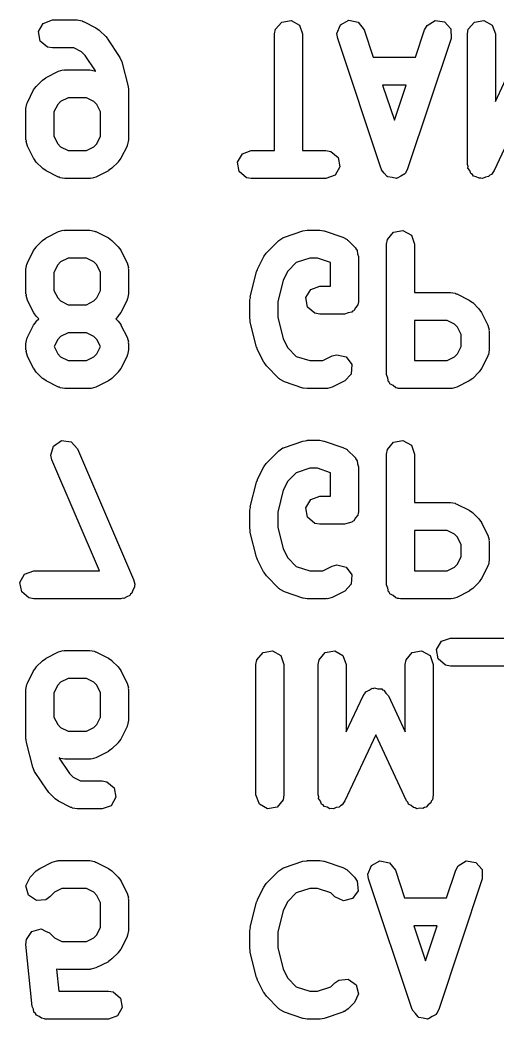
# Model space of a CAD drawing. Extents: x 101.2 to 197.2, y -144.3 to -85.8.
# Drawn here: x 121.72 to 124.28, y -114.32 to -108.96 of the extents above; entities that cross this region are included whole.
import ezdxf

# ---------------------------------------------------------------- set-up
doc = ezdxf.new("R2010")
doc.units = 0
doc.layers.add('BLACK', color=7, linetype='CONTINUOUS')

msp = doc.modelspace()

# ---------------------------------------------------------------- linework, layer by layer
at = {"layer": 'BLACK', "linetype": 'CONTINUOUS'}
for p, q in [((121.85, -108.982), (121.899, -108.964)), ((121.899, -108.964), (122.032, -108.964)), ((122.032, -108.964), (122.058, -108.969)), ((122.058, -108.969), (122.061, -108.972)), ((122.061, -108.972), (122.066, -108.972)), ((122.066, -108.972), (122.132, -109.006)), ((123.095, -109.014), (123.128, -108.975)), ((123.128, -108.975), (123.178, -108.966)), ((123.178, -108.966), (123.223, -108.991)), ((123.443, -108.99), (123.488, -108.965)), ((123.488, -108.965), (123.538, -108.976)), ((123.538, -108.976), (123.57, -109.016)), ((123.907, -108.993), (123.95, -108.966)), ((123.95, -108.966), (124.001, -108.974)), ((124.001, -108.974), (124.035, -109.012)), ((124.128, -109.014), (124.161, -108.975)), ((124.161, -108.975), (124.212, -108.966)), ((124.212, -108.966), (124.256, -108.991)), ((121.825, -109.026), (121.85, -108.982)), ((121.834, -109.077), (121.825, -109.026)), ((122.132, -109.006), (122.15, -109.019)), ((122.15, -109.019), (122.152, -109.02)), ((122.152, -109.02), (122.185, -109.053)), ((123.09, -109.039), (123.095, -109.014)), ((123.223, -108.991), (123.24, -109.039)), ((123.424, -109.037), (123.443, -108.99)), ((123.57, -109.016), (123.619, -109.164)), ((123.845, -109.164), (123.894, -109.016)), ((123.894, -109.016), (123.907, -108.993)), ((124.035, -109.012), (124.037, -109.063)), ((124.124, -109.039), (124.128, -109.014)), ((124.256, -108.991), (124.274, -109.039)), ((121.873, -109.11), (121.834, -109.077)), ((122.185, -109.053), (122.192, -109.062)), ((122.192, -109.062), (122.194, -109.065)), ((122.194, -109.065), (122.261, -109.165)), ((123.09, -109.664), (123.09, -109.039)), ((123.24, -109.039), (123.24, -109.664)), ((123.428, -109.063), (123.424, -109.037)), ((123.661, -109.763), (123.428, -109.063)), ((124.037, -109.063), (123.803, -109.763)), ((124.124, -109.739), (124.124, -109.039)), ((124.274, -109.039), (124.274, -109.401)), ((121.899, -109.114), (121.873, -109.11)), ((122.014, -109.114), (121.899, -109.114)), ((122.054, -109.134), (122.014, -109.114)), ((122.074, -109.154), (122.054, -109.134)), ((122.129, -109.237), (122.074, -109.154)), ((122.261, -109.165), (122.271, -109.188)), ((122.271, -109.188), (122.271, -109.188)), ((122.271, -109.188), (122.305, -109.321)), ((123.619, -109.164), (123.845, -109.164)), ((121.865, -109.272), (121.932, -109.239)), ((121.932, -109.239), (121.957, -109.232)), ((121.957, -109.232), (121.961, -109.233)), ((121.961, -109.233), (121.965, -109.231)), ((121.965, -109.231), (122.099, -109.231)), ((122.099, -109.231), (122.124, -109.236)), ((122.124, -109.236), (122.128, -109.239)), ((122.128, -109.239), (122.13, -109.239)), ((122.13, -109.239), (122.129, -109.237)), ((124.274, -109.401), (124.364, -109.208)), ((121.812, -109.32), (121.846, -109.286)), ((121.846, -109.286), (121.864, -109.274)), ((121.864, -109.274), (121.865, -109.272)), ((121.765, -109.406), (121.798, -109.339)), ((121.798, -109.339), (121.812, -109.321)), ((121.812, -109.321), (121.812, -109.32)), ((122.305, -109.321), (122.306, -109.336)), ((122.306, -109.336), (122.307, -109.339)), ((122.307, -109.339), (122.307, -109.606)), ((123.795, -109.314), (123.669, -109.314)), ((123.669, -109.314), (123.732, -109.502)), ((123.732, -109.502), (123.795, -109.314)), ((121.762, -109.414), (121.764, -109.41)), ((121.764, -109.41), (121.765, -109.406)), ((121.943, -109.401), (121.927, -109.417)), ((121.983, -109.381), (121.943, -109.401)), ((122.081, -109.381), (121.983, -109.381)), ((122.121, -109.401), (122.081, -109.381)), ((122.137, -109.417), (122.121, -109.401)), ((121.757, -109.439), (121.762, -109.414)), ((121.757, -109.606), (121.757, -109.439)), ((121.927, -109.417), (121.907, -109.457)), ((121.907, -109.457), (121.907, -109.588)), ((122.157, -109.457), (122.137, -109.417)), ((122.157, -109.588), (122.157, -109.457)), ((124.432, -109.417), (124.267, -109.771)), ((121.759, -109.61), (121.757, -109.606)), ((121.758, -109.615), (121.759, -109.61)), ((121.765, -109.64), (121.758, -109.615)), ((121.907, -109.588), (121.927, -109.628)), ((122.137, -109.628), (122.157, -109.588)), ((122.307, -109.606), (122.302, -109.632)), ((121.798, -109.706), (121.765, -109.64)), ((121.927, -109.628), (121.943, -109.644)), ((121.943, -109.644), (121.983, -109.664)), ((121.983, -109.664), (122.081, -109.664)), ((122.081, -109.664), (122.121, -109.644)), ((122.121, -109.644), (122.137, -109.628)), ((122.299, -109.64), (122.266, -109.706)), ((122.3, -109.635), (122.299, -109.64)), ((122.302, -109.632), (122.3, -109.635)), ((122.917, -109.682), (122.965, -109.664)), ((122.965, -109.664), (123.09, -109.664)), ((123.24, -109.664), (123.365, -109.664)), ((123.365, -109.664), (123.391, -109.669)), ((123.391, -109.669), (123.43, -109.702)), ((121.799, -109.707), (121.798, -109.706)), ((121.812, -109.726), (121.799, -109.707)), ((121.846, -109.759), (121.812, -109.726)), ((122.252, -109.726), (122.218, -109.759)), ((122.266, -109.706), (122.252, -109.724)), ((122.252, -109.724), (122.252, -109.726)), ((122.891, -109.726), (122.917, -109.682)), ((122.9, -109.777), (122.891, -109.726)), ((123.43, -109.702), (123.439, -109.752)), ((121.847, -109.76), (121.846, -109.759)), ((121.865, -109.773), (121.847, -109.76)), ((121.932, -109.807), (121.865, -109.773)), ((122.199, -109.773), (122.132, -109.807)), ((122.2, -109.772), (122.199, -109.773)), ((122.218, -109.759), (122.2, -109.772)), ((122.94, -109.81), (122.9, -109.777)), ((123.439, -109.752), (123.414, -109.797)), ((123.662, -109.765), (123.661, -109.763)), ((123.662, -109.767), (123.662, -109.765)), ((123.678, -109.785), (123.662, -109.767)), ((123.693, -109.803), (123.678, -109.785)), ((123.803, -109.763), (123.791, -109.786)), ((124.127, -109.749), (124.124, -109.739)), ((124.126, -109.759), (124.127, -109.749)), ((124.136, -109.772), (124.126, -109.759)), ((124.141, -109.788), (124.136, -109.772)), ((124.267, -109.771), (124.252, -109.793)), ((121.936, -109.807), (121.932, -109.807)), ((121.94, -109.81), (121.936, -109.807)), ((121.965, -109.814), (121.94, -109.81)), ((122.099, -109.814), (121.965, -109.814)), ((122.103, -109.813), (122.099, -109.814)), ((122.107, -109.814), (122.103, -109.813)), ((122.132, -109.807), (122.107, -109.814)), ((122.965, -109.814), (122.94, -109.81)), ((123.365, -109.814), (122.965, -109.814)), ((123.414, -109.797), (123.365, -109.814)), ((123.695, -109.804), (123.693, -109.803)), ((123.696, -109.805), (123.695, -109.804)), ((123.72, -109.809), (123.696, -109.805)), ((123.743, -109.814), (123.72, -109.809)), ((123.745, -109.813), (123.743, -109.814)), ((123.747, -109.813), (123.745, -109.813)), ((123.767, -109.801), (123.747, -109.813)), ((123.788, -109.789), (123.767, -109.801)), ((123.789, -109.787), (123.788, -109.789)), ((123.791, -109.786), (123.789, -109.787)), ((124.15, -109.793), (124.141, -109.788)), ((124.156, -109.801), (124.15, -109.793)), ((124.171, -109.805), (124.156, -109.801)), ((124.186, -109.813), (124.171, -109.805)), ((124.196, -109.812), (124.186, -109.813)), ((124.205, -109.814), (124.196, -109.812)), ((124.22, -109.807), (124.205, -109.814)), ((124.236, -109.804), (124.22, -109.807)), ((124.243, -109.797), (124.236, -109.804)), ((124.252, -109.793), (124.243, -109.797)), ((121.865, -110.133), (121.932, -110.099)), ((121.932, -110.099), (121.957, -110.092)), ((121.957, -110.092), (121.961, -110.093)), ((121.961, -110.093), (121.965, -110.091)), ((121.965, -110.091), (122.099, -110.091)), ((122.099, -110.091), (122.124, -110.096)), ((122.124, -110.096), (122.128, -110.099)), ((122.128, -110.099), (122.132, -110.099)), ((122.132, -110.099), (122.199, -110.133)), ((123.142, -110.129), (123.242, -110.095)), ((123.242, -110.095), (123.264, -110.092)), ((123.264, -110.092), (123.265, -110.091)), ((123.265, -110.091), (123.332, -110.091)), ((123.332, -110.091), (123.354, -110.095)), ((123.354, -110.095), (123.356, -110.095)), ((123.356, -110.095), (123.456, -110.129)), ((123.695, -110.141), (123.728, -110.102)), ((123.728, -110.102), (123.778, -110.093)), ((123.778, -110.093), (123.823, -110.118)), ((121.812, -110.18), (121.846, -110.147)), ((121.846, -110.147), (121.864, -110.134)), ((121.864, -110.134), (121.865, -110.133)), ((122.199, -110.133), (122.217, -110.146)), ((122.217, -110.146), (122.218, -110.147)), ((122.218, -110.147), (122.252, -110.18)), ((123.046, -110.213), (123.112, -110.147)), ((123.112, -110.147), (123.134, -110.132)), ((123.134, -110.132), (123.138, -110.131)), ((123.138, -110.131), (123.142, -110.129)), ((123.456, -110.129), (123.479, -110.141)), ((123.479, -110.141), (123.481, -110.145)), ((123.481, -110.145), (123.485, -110.147)), ((123.485, -110.147), (123.518, -110.18)), ((123.69, -110.166), (123.695, -110.141)), ((123.823, -110.118), (123.84, -110.166)), ((121.765, -110.266), (121.798, -110.2)), ((121.798, -110.2), (121.812, -110.182)), ((121.812, -110.182), (121.812, -110.18)), ((122.252, -110.18), (122.265, -110.198)), ((122.265, -110.198), (122.266, -110.2)), ((122.266, -110.2), (122.299, -110.266)), ((123.045, -110.215), (123.046, -110.213)), ((123.518, -110.18), (123.521, -110.184)), ((123.521, -110.184), (123.523, -110.185)), ((123.523, -110.185), (123.524, -110.188)), ((123.524, -110.188), (123.533, -110.201)), ((123.533, -110.201), (123.535, -110.218)), ((123.69, -110.866), (123.69, -110.166)), ((123.84, -110.166), (123.84, -110.425)), ((121.764, -110.271), (121.765, -110.266)), ((121.943, -110.261), (121.927, -110.278)), ((121.983, -110.241), (121.943, -110.261)), ((122.081, -110.241), (121.983, -110.241)), ((122.121, -110.261), (122.081, -110.241)), ((122.137, -110.278), (122.121, -110.261)), ((122.299, -110.266), (122.307, -110.291)), ((122.998, -110.3), (123.032, -110.233)), ((123.032, -110.233), (123.045, -110.215)), ((123.206, -110.265), (123.16, -110.311)), ((123.278, -110.241), (123.206, -110.265)), ((123.32, -110.241), (123.278, -110.241)), ((123.39, -110.265), (123.32, -110.241)), ((123.39, -110.391), (123.39, -110.265)), ((123.535, -110.218), (123.54, -110.233)), ((123.54, -110.233), (123.54, -110.466)), ((121.757, -110.3), (121.762, -110.274)), ((121.757, -110.433), (121.757, -110.3)), ((121.762, -110.274), (121.764, -110.271)), ((121.927, -110.278), (121.907, -110.318)), ((121.907, -110.318), (121.907, -110.415)), ((122.157, -110.318), (122.137, -110.278)), ((122.157, -110.415), (122.157, -110.318)), ((122.307, -110.291), (122.305, -110.296)), ((122.305, -110.296), (122.307, -110.3)), ((122.307, -110.3), (122.307, -110.433)), ((122.959, -110.448), (122.993, -110.315)), ((122.993, -110.315), (122.998, -110.303)), ((122.998, -110.303), (122.998, -110.3)), ((123.16, -110.311), (123.136, -110.359)), ((123.136, -110.359), (123.107, -110.476)), ((121.907, -110.415), (121.927, -110.455)), ((122.137, -110.455), (122.157, -110.415)), ((123.258, -110.453), (123.284, -110.409)), ((123.284, -110.409), (123.332, -110.391)), ((123.332, -110.391), (123.39, -110.391)), ((123.84, -110.425), (124.032, -110.425)), ((124.032, -110.425), (124.058, -110.429)), ((121.759, -110.437), (121.757, -110.433)), ((121.758, -110.442), (121.759, -110.437)), ((121.765, -110.467), (121.758, -110.442)), ((121.798, -110.533), (121.765, -110.467)), ((121.927, -110.455), (121.943, -110.471)), ((121.943, -110.471), (121.983, -110.491)), ((122.081, -110.491), (122.121, -110.471)), ((122.121, -110.471), (122.137, -110.455)), ((122.299, -110.467), (122.266, -110.533)), ((122.3, -110.462), (122.299, -110.467)), ((122.302, -110.459), (122.3, -110.462)), ((122.307, -110.433), (122.302, -110.459)), ((122.957, -110.466), (122.96, -110.452)), ((122.957, -110.566), (122.957, -110.466)), ((122.96, -110.452), (122.959, -110.448)), ((123.107, -110.476), (123.107, -110.557)), ((123.267, -110.504), (123.258, -110.453)), ((123.539, -110.479), (123.538, -110.482)), ((123.54, -110.466), (123.539, -110.476)), ((123.539, -110.476), (123.539, -110.479)), ((124.058, -110.429), (124.061, -110.432)), ((124.061, -110.432), (124.066, -110.433)), ((124.066, -110.433), (124.132, -110.466)), ((124.132, -110.466), (124.15, -110.479)), ((124.15, -110.479), (124.152, -110.48)), ((124.152, -110.48), (124.185, -110.513)), ((121.799, -110.534), (121.798, -110.533)), ((121.812, -110.553), (121.799, -110.534)), ((121.983, -110.491), (122.081, -110.491)), ((122.266, -110.533), (122.252, -110.551)), ((123.306, -110.537), (123.267, -110.504)), ((123.484, -110.535), (123.465, -110.541)), ((123.503, -110.531), (123.484, -110.535)), ((123.507, -110.526), (123.503, -110.531)), ((123.514, -110.524), (123.507, -110.526)), ((123.523, -110.507), (123.514, -110.524)), ((123.536, -110.492), (123.523, -110.507)), ((123.538, -110.482), (123.536, -110.492)), ((124.185, -110.513), (124.198, -110.532)), ((124.198, -110.532), (124.199, -110.533)), ((124.199, -110.533), (124.232, -110.6)), ((121.798, -110.6), (121.812, -110.582)), ((121.826, -110.566), (121.812, -110.553)), ((121.812, -110.58), (121.826, -110.566)), ((121.812, -110.582), (121.812, -110.58)), ((122.252, -110.553), (122.238, -110.566)), ((122.238, -110.566), (122.252, -110.58)), ((122.252, -110.551), (122.252, -110.553)), ((122.252, -110.58), (122.265, -110.598)), ((122.958, -110.57), (122.957, -110.566)), ((122.959, -110.585), (122.958, -110.57)), ((122.993, -110.718), (122.959, -110.585)), ((123.107, -110.557), (123.136, -110.674)), ((123.332, -110.541), (123.306, -110.537)), ((123.465, -110.541), (123.332, -110.541)), ((124.014, -110.575), (123.84, -110.575)), ((123.84, -110.575), (123.84, -110.791)), ((124.054, -110.595), (124.014, -110.575)), ((121.765, -110.666), (121.798, -110.6)), ((121.983, -110.641), (121.943, -110.661)), ((122.081, -110.641), (121.983, -110.641)), ((122.121, -110.661), (122.081, -110.641)), ((122.265, -110.598), (122.266, -110.6)), ((122.266, -110.6), (122.299, -110.666)), ((124.07, -110.611), (124.054, -110.595)), ((124.09, -110.651), (124.07, -110.611)), ((124.232, -110.6), (124.24, -110.625)), ((124.24, -110.625), (124.239, -110.629)), ((124.239, -110.629), (124.24, -110.633)), ((124.24, -110.633), (124.24, -110.733)), ((121.757, -110.7), (121.762, -110.674)), ((121.762, -110.674), (121.764, -110.671)), ((121.764, -110.671), (121.765, -110.666)), ((121.927, -110.678), (121.908, -110.716)), ((121.943, -110.661), (121.927, -110.678)), ((122.137, -110.678), (122.121, -110.661)), ((122.156, -110.716), (122.137, -110.678)), ((122.299, -110.666), (122.307, -110.691)), ((122.307, -110.691), (122.305, -110.696)), ((122.305, -110.696), (122.307, -110.7)), ((123.136, -110.674), (123.16, -110.722)), ((124.09, -110.715), (124.09, -110.651)), ((121.757, -110.733), (121.757, -110.7)), ((121.759, -110.737), (121.757, -110.733)), ((121.758, -110.742), (121.759, -110.737)), ((121.765, -110.767), (121.758, -110.742)), ((121.908, -110.716), (121.927, -110.755)), ((122.137, -110.755), (122.156, -110.716)), ((122.307, -110.733), (122.302, -110.759)), ((122.307, -110.7), (122.307, -110.733)), ((122.995, -110.721), (122.993, -110.718)), ((122.998, -110.733), (122.995, -110.721)), ((123.032, -110.8), (122.998, -110.733)), ((123.16, -110.722), (123.206, -110.768)), ((124.07, -110.755), (124.09, -110.715)), ((124.24, -110.733), (124.236, -110.759)), ((121.798, -110.833), (121.765, -110.767)), ((121.927, -110.755), (121.943, -110.771)), ((121.943, -110.771), (121.983, -110.791)), ((121.983, -110.791), (122.081, -110.791)), ((122.081, -110.791), (122.121, -110.771)), ((122.121, -110.771), (122.137, -110.755)), ((122.299, -110.767), (122.266, -110.833)), ((122.3, -110.762), (122.299, -110.767)), ((122.302, -110.759), (122.3, -110.762)), ((123.033, -110.801), (123.032, -110.8)), ((123.046, -110.819), (123.033, -110.801)), ((123.206, -110.768), (123.278, -110.791)), ((123.278, -110.791), (123.348, -110.791)), ((123.348, -110.791), (123.398, -110.766)), ((123.398, -110.766), (123.423, -110.759)), ((123.423, -110.759), (123.473, -110.771)), ((123.473, -110.771), (123.504, -110.812)), ((123.84, -110.791), (124.014, -110.791)), ((124.014, -110.791), (124.054, -110.771)), ((124.054, -110.771), (124.07, -110.755)), ((124.232, -110.767), (124.199, -110.833)), ((124.233, -110.762), (124.232, -110.767)), ((124.236, -110.759), (124.233, -110.762)), ((121.799, -110.834), (121.798, -110.833)), ((121.812, -110.853), (121.799, -110.834)), ((121.846, -110.886), (121.812, -110.853)), ((122.252, -110.853), (122.218, -110.886)), ((122.266, -110.833), (122.252, -110.851)), ((122.252, -110.851), (122.252, -110.853)), ((123.112, -110.886), (123.046, -110.819)), ((123.504, -110.812), (123.501, -110.863)), ((124.185, -110.853), (124.152, -110.886)), ((124.186, -110.851), (124.185, -110.853)), ((124.199, -110.833), (124.186, -110.851)), ((121.847, -110.887), (121.846, -110.886)), ((121.865, -110.9), (121.847, -110.887)), ((121.932, -110.934), (121.865, -110.9)), ((122.199, -110.9), (122.132, -110.934)), ((122.2, -110.899), (122.199, -110.9)), ((122.218, -110.886), (122.2, -110.899)), ((123.116, -110.888), (123.112, -110.886)), ((123.119, -110.892), (123.116, -110.888)), ((123.142, -110.904), (123.119, -110.892)), ((123.242, -110.938), (123.142, -110.904)), ((123.466, -110.9), (123.399, -110.934)), ((123.501, -110.863), (123.466, -110.9)), ((123.697, -110.885), (123.69, -110.866)), ((123.7, -110.904), (123.697, -110.885)), ((123.706, -110.908), (123.7, -110.904)), ((123.708, -110.915), (123.706, -110.908)), ((124.132, -110.9), (124.066, -110.934)), ((124.133, -110.899), (124.132, -110.9)), ((124.152, -110.886), (124.133, -110.899)), ((121.936, -110.934), (121.932, -110.934)), ((121.94, -110.937), (121.936, -110.934)), ((121.965, -110.941), (121.94, -110.937)), ((122.099, -110.941), (121.965, -110.941)), ((122.103, -110.94), (122.099, -110.941)), ((122.107, -110.941), (122.103, -110.94)), ((122.132, -110.934), (122.107, -110.941)), ((123.243, -110.938), (123.242, -110.938)), ((123.265, -110.941), (123.243, -110.938)), ((123.365, -110.941), (123.265, -110.941)), ((123.37, -110.94), (123.365, -110.941)), ((123.374, -110.941), (123.37, -110.94)), ((123.399, -110.934), (123.374, -110.941)), ((123.725, -110.924), (123.708, -110.915)), ((123.74, -110.937), (123.725, -110.924)), ((123.749, -110.939), (123.74, -110.937)), ((123.752, -110.94), (123.749, -110.939)), ((123.756, -110.94), (123.752, -110.94)), ((123.765, -110.941), (123.756, -110.94)), ((124.032, -110.941), (123.765, -110.941)), ((124.036, -110.94), (124.032, -110.941)), ((124.041, -110.941), (124.036, -110.94)), ((124.066, -110.934), (124.041, -110.941)), ((121.905, -111.249), (121.948, -111.22)), ((121.948, -111.22), (121.999, -111.227)), ((121.999, -111.227), (122.034, -111.264)), ((123.142, -111.256), (123.242, -111.222)), ((123.242, -111.222), (123.264, -111.219)), ((123.264, -111.219), (123.265, -111.218)), ((123.265, -111.218), (123.332, -111.218)), ((123.332, -111.218), (123.354, -111.222)), ((123.354, -111.222), (123.356, -111.222)), ((123.356, -111.222), (123.456, -111.256)), ((123.695, -111.268), (123.728, -111.229)), ((123.728, -111.229), (123.778, -111.22)), ((123.778, -111.22), (123.823, -111.245)), ((121.89, -111.298), (121.905, -111.249)), ((122.034, -111.264), (122.334, -111.964)), ((123.046, -111.34), (123.112, -111.274)), ((123.112, -111.274), (123.134, -111.259)), ((123.134, -111.259), (123.138, -111.258)), ((123.138, -111.258), (123.142, -111.256)), ((123.456, -111.256), (123.479, -111.268)), ((123.479, -111.268), (123.481, -111.272)), ((123.481, -111.272), (123.485, -111.274)), ((123.485, -111.274), (123.518, -111.307)), ((123.69, -111.293), (123.695, -111.268)), ((123.823, -111.245), (123.84, -111.293)), ((121.896, -111.323), (121.89, -111.298)), ((122.152, -111.918), (121.896, -111.323)), ((123.518, -111.307), (123.521, -111.311)), ((123.521, -111.311), (123.523, -111.312)), ((123.523, -111.312), (123.524, -111.315)), ((123.524, -111.315), (123.533, -111.328)), ((123.533, -111.328), (123.535, -111.345)), ((123.69, -111.993), (123.69, -111.293)), ((123.84, -111.293), (123.84, -111.552)), ((122.998, -111.427), (123.032, -111.36)), ((123.032, -111.36), (123.045, -111.342)), ((123.045, -111.342), (123.046, -111.34)), ((123.206, -111.392), (123.16, -111.438)), ((123.278, -111.368), (123.206, -111.392)), ((123.32, -111.368), (123.278, -111.368)), ((123.39, -111.392), (123.32, -111.368)), ((123.39, -111.518), (123.39, -111.392)), ((123.535, -111.345), (123.54, -111.36)), ((123.54, -111.36), (123.54, -111.593)), ((122.959, -111.575), (122.993, -111.442)), ((122.993, -111.442), (122.998, -111.43)), ((122.998, -111.43), (122.998, -111.427)), ((123.16, -111.438), (123.136, -111.486)), ((123.136, -111.486), (123.107, -111.603)), ((123.258, -111.58), (123.284, -111.536)), ((123.284, -111.536), (123.332, -111.518)), ((123.332, -111.518), (123.39, -111.518)), ((123.84, -111.552), (124.032, -111.552)), ((124.032, -111.552), (124.058, -111.556)), ((122.957, -111.593), (122.96, -111.579)), ((122.957, -111.693), (122.957, -111.593)), ((122.96, -111.579), (122.959, -111.575)), ((123.107, -111.603), (123.107, -111.684)), ((123.267, -111.631), (123.258, -111.58)), ((123.539, -111.606), (123.538, -111.609)), ((123.54, -111.593), (123.539, -111.603)), ((123.539, -111.603), (123.539, -111.606)), ((124.058, -111.556), (124.061, -111.559)), ((124.061, -111.559), (124.066, -111.56)), ((124.066, -111.56), (124.132, -111.593)), ((124.132, -111.593), (124.15, -111.606)), ((124.15, -111.606), (124.152, -111.607)), ((124.152, -111.607), (124.185, -111.64)), ((123.306, -111.664), (123.267, -111.631)), ((123.503, -111.658), (123.484, -111.662)), ((123.507, -111.653), (123.503, -111.658)), ((123.514, -111.651), (123.507, -111.653)), ((123.523, -111.634), (123.514, -111.651)), ((123.536, -111.619), (123.523, -111.634)), ((123.538, -111.609), (123.536, -111.619)), ((124.185, -111.64), (124.198, -111.659)), ((124.198, -111.659), (124.199, -111.66)), ((124.199, -111.66), (124.232, -111.727)), ((122.958, -111.697), (122.957, -111.693)), ((122.959, -111.712), (122.958, -111.697)), ((122.993, -111.845), (122.959, -111.712)), ((123.107, -111.684), (123.136, -111.801)), ((123.332, -111.668), (123.306, -111.664)), ((123.465, -111.668), (123.332, -111.668)), ((123.484, -111.662), (123.465, -111.668)), ((124.014, -111.702), (123.84, -111.702)), ((123.84, -111.702), (123.84, -111.918)), ((124.054, -111.722), (124.014, -111.702)), ((124.07, -111.738), (124.054, -111.722)), ((124.09, -111.778), (124.07, -111.738)), ((124.232, -111.727), (124.24, -111.752)), ((124.24, -111.752), (124.239, -111.756)), ((124.239, -111.756), (124.24, -111.76)), ((124.24, -111.76), (124.24, -111.86)), ((123.136, -111.801), (123.16, -111.849)), ((124.09, -111.842), (124.09, -111.778)), ((122.995, -111.848), (122.993, -111.845)), ((122.998, -111.86), (122.995, -111.848)), ((123.032, -111.927), (122.998, -111.86)), ((123.16, -111.849), (123.206, -111.895)), ((124.07, -111.882), (124.09, -111.842)), ((124.24, -111.86), (124.236, -111.886)), ((121.75, -111.936), (121.799, -111.918)), ((121.799, -111.918), (122.152, -111.918)), ((123.033, -111.928), (123.032, -111.927)), ((123.046, -111.946), (123.033, -111.928)), ((123.206, -111.895), (123.278, -111.918)), ((123.278, -111.918), (123.348, -111.918)), ((123.348, -111.918), (123.398, -111.893)), ((123.398, -111.893), (123.423, -111.886)), ((123.423, -111.886), (123.473, -111.898)), ((123.473, -111.898), (123.504, -111.939)), ((123.84, -111.918), (124.014, -111.918)), ((124.014, -111.918), (124.054, -111.898)), ((124.054, -111.898), (124.07, -111.882)), ((124.232, -111.894), (124.199, -111.96)), ((124.233, -111.889), (124.232, -111.894)), ((124.236, -111.886), (124.233, -111.889)), ((121.725, -111.98), (121.75, -111.936)), ((121.734, -112.031), (121.725, -111.98)), ((122.334, -111.964), (122.34, -111.989)), ((123.112, -112.013), (123.046, -111.946)), ((123.504, -111.939), (123.501, -111.99)), ((124.185, -111.98), (124.152, -112.013)), ((124.186, -111.978), (124.185, -111.98)), ((124.199, -111.96), (124.186, -111.978)), ((121.773, -112.064), (121.734, -112.031)), ((122.33, -112.022), (122.325, -112.038)), ((122.339, -112.006), (122.33, -112.022)), ((122.34, -111.989), (122.338, -111.998)), ((122.338, -111.998), (122.339, -112.006)), ((123.116, -112.015), (123.112, -112.013)), ((123.119, -112.019), (123.116, -112.015)), ((123.142, -112.031), (123.119, -112.019)), ((123.242, -112.065), (123.142, -112.031)), ((123.466, -112.027), (123.399, -112.061)), ((123.501, -111.99), (123.466, -112.027)), ((123.697, -112.012), (123.69, -111.993)), ((123.7, -112.031), (123.697, -112.012)), ((123.706, -112.035), (123.7, -112.031)), ((123.708, -112.042), (123.706, -112.035)), ((124.132, -112.027), (124.066, -112.061)), ((124.133, -112.026), (124.132, -112.027)), ((124.152, -112.013), (124.133, -112.026)), ((121.799, -112.068), (121.773, -112.064)), ((122.265, -112.068), (121.799, -112.068)), ((122.274, -112.065), (122.265, -112.068)), ((122.282, -112.066), (122.274, -112.065)), ((122.297, -112.057), (122.282, -112.066)), ((122.314, -112.051), (122.297, -112.057)), ((122.318, -112.043), (122.314, -112.051)), ((122.325, -112.038), (122.318, -112.043)), ((123.243, -112.065), (123.242, -112.065)), ((123.265, -112.068), (123.243, -112.065)), ((123.365, -112.068), (123.265, -112.068)), ((123.37, -112.067), (123.365, -112.068)), ((123.374, -112.068), (123.37, -112.067)), ((123.399, -112.061), (123.374, -112.068)), ((123.725, -112.051), (123.708, -112.042)), ((123.74, -112.064), (123.725, -112.051)), ((123.749, -112.066), (123.74, -112.064)), ((123.752, -112.067), (123.749, -112.066)), ((123.756, -112.067), (123.752, -112.067)), ((123.765, -112.068), (123.756, -112.067)), ((124.032, -112.068), (123.765, -112.068)), ((124.036, -112.067), (124.032, -112.068)), ((124.041, -112.068), (124.036, -112.067)), ((124.066, -112.061), (124.041, -112.068)), ((123.958, -112.341), (123.984, -112.296)), ((123.984, -112.296), (124.032, -112.279)), ((124.032, -112.279), (124.565, -112.279)), ((121.865, -112.387), (121.932, -112.353)), ((121.932, -112.353), (121.957, -112.346)), ((121.957, -112.346), (121.961, -112.347)), ((121.961, -112.347), (121.965, -112.345)), ((121.965, -112.345), (122.099, -112.345)), ((122.099, -112.345), (122.124, -112.35)), ((122.124, -112.35), (122.128, -112.353)), ((122.128, -112.353), (122.132, -112.353)), ((122.132, -112.353), (122.199, -112.387)), ((122.995, -112.395), (123.028, -112.356)), ((123.028, -112.356), (123.078, -112.347)), ((123.078, -112.347), (123.123, -112.372)), ((123.328, -112.395), (123.361, -112.356)), ((123.361, -112.356), (123.412, -112.347)), ((123.412, -112.347), (123.456, -112.372)), ((123.795, -112.395), (123.828, -112.356)), ((123.828, -112.356), (123.878, -112.347)), ((123.878, -112.347), (123.923, -112.372)), ((123.967, -112.391), (123.958, -112.341)), ((121.812, -112.434), (121.846, -112.401)), ((121.846, -112.401), (121.864, -112.388)), ((121.864, -112.388), (121.865, -112.387)), ((122.199, -112.387), (122.217, -112.4)), ((122.217, -112.4), (122.218, -112.401)), ((122.218, -112.401), (122.252, -112.434)), ((122.99, -112.42), (122.995, -112.395)), ((123.123, -112.372), (123.14, -112.42)), ((123.324, -112.42), (123.328, -112.395)), ((123.456, -112.372), (123.474, -112.42)), ((123.79, -112.42), (123.795, -112.395)), ((123.923, -112.372), (123.94, -112.42)), ((124.006, -112.424), (123.967, -112.391)), ((121.765, -112.52), (121.798, -112.454)), ((121.798, -112.454), (121.812, -112.436)), ((121.812, -112.436), (121.812, -112.434)), ((122.252, -112.434), (122.265, -112.452)), ((122.265, -112.452), (122.266, -112.454)), ((122.266, -112.454), (122.299, -112.52)), ((122.99, -113.12), (122.99, -112.42)), ((123.14, -112.42), (123.14, -113.12)), ((123.324, -113.12), (123.324, -112.42)), ((123.474, -112.42), (123.474, -112.782)), ((123.79, -112.782), (123.79, -112.42)), ((123.94, -112.42), (123.94, -113.12)), ((124.032, -112.429), (124.006, -112.424)), ((124.565, -112.429), (124.032, -112.429)), ((121.943, -112.515), (121.927, -112.532)), ((121.983, -112.495), (121.943, -112.515)), ((122.081, -112.495), (121.983, -112.495)), ((122.121, -112.515), (122.081, -112.495)), ((122.137, -112.532), (122.121, -112.515)), ((121.757, -112.554), (121.762, -112.528)), ((121.757, -112.82), (121.757, -112.554)), ((121.762, -112.528), (121.764, -112.525)), ((121.764, -112.525), (121.765, -112.52)), ((121.927, -112.532), (121.907, -112.572)), ((122.157, -112.572), (122.137, -112.532)), ((122.299, -112.52), (122.307, -112.545)), ((122.307, -112.545), (122.305, -112.55)), ((122.305, -112.55), (122.307, -112.554)), ((122.307, -112.554), (122.307, -112.72)), ((123.573, -112.576), (123.579, -112.567)), ((123.579, -112.567), (123.597, -112.559)), ((123.597, -112.559), (123.613, -112.548)), ((123.613, -112.548), (123.619, -112.549)), ((123.619, -112.549), (123.626, -112.546)), ((123.626, -112.546), (123.644, -112.551)), ((123.644, -112.551), (123.664, -112.552)), ((123.664, -112.552), (123.668, -112.557)), ((123.668, -112.557), (123.675, -112.559)), ((123.675, -112.559), (123.686, -112.575)), ((121.907, -112.572), (121.907, -112.703)), ((122.157, -112.703), (122.157, -112.572)), ((123.474, -112.782), (123.564, -112.589)), ((123.564, -112.589), (123.57, -112.581)), ((123.57, -112.581), (123.571, -112.577)), ((123.571, -112.577), (123.573, -112.576)), ((123.686, -112.575), (123.7, -112.589)), ((123.7, -112.589), (123.79, -112.782)), ((121.907, -112.703), (121.927, -112.743)), ((122.137, -112.743), (122.157, -112.703)), ((122.307, -112.72), (122.302, -112.746)), ((121.927, -112.743), (121.943, -112.759)), ((121.943, -112.759), (121.983, -112.779)), ((121.983, -112.779), (122.081, -112.779)), ((122.081, -112.779), (122.121, -112.759)), ((122.121, -112.759), (122.137, -112.743)), ((122.299, -112.754), (122.266, -112.821)), ((122.3, -112.75), (122.299, -112.754)), ((122.302, -112.746), (122.3, -112.75)), ((121.758, -112.824), (121.757, -112.82)), ((121.759, -112.839), (121.758, -112.824)), ((121.793, -112.972), (121.759, -112.839)), ((122.266, -112.821), (122.252, -112.839)), ((122.252, -112.839), (122.252, -112.84)), ((123.632, -112.798), (123.467, -113.152)), ((123.797, -113.152), (123.632, -112.798)), ((122.199, -112.888), (122.132, -112.921)), ((122.2, -112.886), (122.199, -112.888)), ((122.218, -112.873), (122.2, -112.886)), ((122.252, -112.84), (122.218, -112.873)), ((121.936, -112.921), (121.935, -112.921)), ((121.935, -112.921), (121.935, -112.923)), ((121.935, -112.923), (121.99, -113.006)), ((121.94, -112.924), (121.936, -112.921)), ((121.965, -112.929), (121.94, -112.924)), ((122.099, -112.929), (121.965, -112.929)), ((122.103, -112.927), (122.099, -112.929)), ((122.107, -112.928), (122.103, -112.927)), ((122.132, -112.921), (122.107, -112.928)), ((121.803, -112.995), (121.793, -112.972)), ((121.793, -112.972), (121.793, -112.972)), ((121.87, -113.095), (121.803, -112.995)), ((121.99, -113.006), (122.01, -113.025)), ((122.01, -113.025), (122.05, -113.045)), ((122.05, -113.045), (122.165, -113.045)), ((122.165, -113.045), (122.191, -113.05)), ((122.191, -113.05), (122.23, -113.083)), ((121.872, -113.097), (121.87, -113.095)), ((121.879, -113.107), (121.872, -113.097)), ((121.912, -113.14), (121.879, -113.107)), ((122.23, -113.083), (122.239, -113.133)), ((121.914, -113.141), (121.912, -113.14)), ((121.932, -113.154), (121.914, -113.141)), ((121.998, -113.188), (121.932, -113.154)), ((122.239, -113.133), (122.214, -113.178)), ((123.008, -113.169), (122.99, -113.12)), ((123.136, -113.146), (123.103, -113.185)), ((123.14, -113.12), (123.136, -113.146)), ((123.327, -113.13), (123.324, -113.12)), ((123.326, -113.14), (123.327, -113.13)), ((123.336, -113.153), (123.326, -113.14)), ((123.341, -113.169), (123.336, -113.153)), ((123.467, -113.152), (123.452, -113.174)), ((123.804, -113.159), (123.797, -113.152)), ((123.808, -113.169), (123.804, -113.159)), ((123.929, -113.154), (123.927, -113.163)), ((123.936, -113.146), (123.929, -113.154)), ((123.94, -113.12), (123.936, -113.146)), ((122.003, -113.188), (121.998, -113.188)), ((122.006, -113.191), (122.003, -113.188)), ((122.032, -113.195), (122.006, -113.191)), ((122.165, -113.195), (122.032, -113.195)), ((122.214, -113.178), (122.165, -113.195)), ((123.052, -113.194), (123.008, -113.169)), ((123.103, -113.185), (123.052, -113.194)), ((123.35, -113.174), (123.341, -113.169)), ((123.356, -113.182), (123.35, -113.174)), ((123.371, -113.186), (123.356, -113.182)), ((123.386, -113.194), (123.371, -113.186)), ((123.396, -113.193), (123.386, -113.194)), ((123.405, -113.195), (123.396, -113.193)), ((123.42, -113.188), (123.405, -113.195)), ((123.436, -113.185), (123.42, -113.188)), ((123.443, -113.178), (123.436, -113.185)), ((123.452, -113.174), (123.443, -113.178)), ((123.822, -113.177), (123.808, -113.169)), ((123.834, -113.188), (123.822, -113.177)), ((123.844, -113.189), (123.834, -113.188)), ((123.852, -113.194), (123.844, -113.189)), ((123.868, -113.191), (123.852, -113.194)), ((123.885, -113.193), (123.868, -113.191)), ((123.893, -113.187), (123.885, -113.193)), ((123.903, -113.185), (123.893, -113.187)), ((123.913, -113.173), (123.903, -113.185)), ((123.927, -113.163), (123.913, -113.173)), ((121.832, -113.514), (121.898, -113.48)), ((121.898, -113.48), (121.923, -113.473)), ((121.923, -113.473), (121.928, -113.474)), ((121.928, -113.474), (121.932, -113.472)), ((121.932, -113.472), (122.099, -113.472)), ((122.099, -113.472), (122.124, -113.477)), ((122.124, -113.477), (122.128, -113.48)), ((122.128, -113.48), (122.132, -113.48)), ((122.132, -113.48), (122.199, -113.514)), ((123.142, -113.51), (123.242, -113.476)), ((123.242, -113.476), (123.264, -113.473)), ((123.264, -113.473), (123.265, -113.472)), ((123.265, -113.472), (123.332, -113.472)), ((123.332, -113.472), (123.354, -113.476)), ((123.354, -113.476), (123.356, -113.476)), ((123.356, -113.476), (123.456, -113.51)), ((123.609, -113.498), (123.654, -113.473)), ((123.654, -113.473), (123.705, -113.484)), ((124.073, -113.501), (124.117, -113.474)), ((124.117, -113.474), (124.168, -113.482)), ((124.168, -113.482), (124.202, -113.52)), ((121.779, -113.561), (121.812, -113.528)), ((121.812, -113.528), (121.831, -113.515)), ((121.831, -113.515), (121.832, -113.514)), ((122.199, -113.514), (122.217, -113.527)), ((122.217, -113.527), (122.218, -113.528)), ((122.218, -113.528), (122.252, -113.561)), ((123.046, -113.594), (123.112, -113.528)), ((123.112, -113.528), (123.134, -113.513)), ((123.134, -113.513), (123.138, -113.512)), ((123.138, -113.512), (123.142, -113.51)), ((123.456, -113.51), (123.479, -113.522)), ((123.479, -113.522), (123.481, -113.526)), ((123.481, -113.526), (123.485, -113.528)), ((123.485, -113.528), (123.518, -113.561)), ((123.59, -113.545), (123.609, -113.498)), ((123.705, -113.484), (123.737, -113.524)), ((123.737, -113.524), (123.786, -113.672)), ((124.011, -113.672), (124.061, -113.524)), ((124.061, -113.524), (124.073, -113.501)), ((124.202, -113.52), (124.203, -113.571)), ((121.757, -113.608), (121.779, -113.561)), ((122.252, -113.561), (122.265, -113.579)), ((122.265, -113.579), (122.266, -113.581)), ((122.266, -113.581), (122.299, -113.647)), ((123.518, -113.561), (123.533, -113.582)), ((123.533, -113.582), (123.538, -113.634)), ((123.594, -113.571), (123.59, -113.545)), ((123.828, -114.271), (123.594, -113.571)), ((124.203, -113.571), (123.97, -114.271)), ((121.771, -113.657), (121.757, -113.608)), ((121.91, -113.642), (121.885, -113.667)), ((121.95, -113.622), (121.91, -113.642)), ((122.081, -113.622), (121.95, -113.622)), ((122.121, -113.642), (122.081, -113.622)), ((122.137, -113.659), (122.121, -113.642)), ((122.998, -113.681), (123.032, -113.614)), ((123.032, -113.614), (123.045, -113.596)), ((123.045, -113.596), (123.046, -113.594)), ((123.278, -113.622), (123.206, -113.646)), ((123.32, -113.622), (123.278, -113.622)), ((123.392, -113.646), (123.32, -113.622)), ((123.538, -113.634), (123.508, -113.676)), ((121.813, -113.687), (121.771, -113.657)), ((121.864, -113.682), (121.813, -113.687)), ((121.885, -113.667), (121.864, -113.682)), ((122.157, -113.699), (122.137, -113.659)), ((122.299, -113.647), (122.307, -113.672)), ((122.307, -113.672), (122.305, -113.677)), ((122.305, -113.677), (122.307, -113.681)), ((122.307, -113.681), (122.307, -113.847)), ((122.959, -113.829), (122.993, -113.696)), ((122.993, -113.696), (122.998, -113.684)), ((122.998, -113.684), (122.998, -113.681)), ((123.16, -113.692), (123.136, -113.74)), ((123.206, -113.646), (123.16, -113.692)), ((123.412, -113.667), (123.392, -113.646)), ((123.459, -113.689), (123.412, -113.667)), ((123.508, -113.676), (123.459, -113.689)), ((123.786, -113.672), (124.011, -113.672)), ((122.157, -113.83), (122.157, -113.699)), ((123.136, -113.74), (123.107, -113.857)), ((121.774, -113.874), (121.788, -113.853)), ((121.788, -113.853), (121.789, -113.853)), ((121.789, -113.853), (121.813, -113.846)), ((121.789, -113.853), (121.789, -113.853)), ((121.813, -113.846), (121.838, -113.839)), ((121.838, -113.839), (121.838, -113.84)), ((121.838, -113.84), (121.839, -113.839)), ((121.839, -113.839), (121.861, -113.85)), ((121.861, -113.85), (121.884, -113.86)), ((122.137, -113.87), (122.157, -113.83)), ((122.307, -113.847), (122.302, -113.873)), ((122.957, -113.847), (122.96, -113.833)), ((122.957, -113.947), (122.957, -113.847)), ((122.96, -113.833), (122.959, -113.829)), ((123.107, -113.857), (123.107, -113.938)), ((123.961, -113.822), (123.836, -113.822)), ((123.836, -113.822), (123.899, -114.01)), ((123.899, -114.01), (123.961, -113.822)), ((121.757, -113.922), (121.759, -113.896)), ((121.759, -113.896), (121.76, -113.895)), ((121.76, -113.895), (121.774, -113.874)), ((121.76, -113.895), (121.76, -113.895)), ((121.884, -113.86), (121.885, -113.861)), ((121.885, -113.861), (121.885, -113.861)), ((121.885, -113.861), (121.91, -113.886)), ((121.91, -113.886), (121.95, -113.906)), ((121.95, -113.906), (122.081, -113.906)), ((122.081, -113.906), (122.121, -113.886)), ((122.121, -113.886), (122.137, -113.87)), ((122.299, -113.881), (122.266, -113.948)), ((122.3, -113.877), (122.299, -113.881)), ((122.302, -113.873), (122.3, -113.877)), ((121.791, -114.255), (121.757, -113.922)), ((122.266, -113.948), (122.252, -113.966)), ((122.958, -113.951), (122.957, -113.947)), ((122.959, -113.966), (122.958, -113.951)), ((123.107, -113.938), (123.136, -114.055)), ((122.199, -114.015), (122.132, -114.048)), ((122.2, -114.013), (122.199, -114.015)), ((122.218, -114), (122.2, -114.013)), ((122.252, -113.967), (122.218, -114)), ((122.252, -113.966), (122.252, -113.967)), ((122.993, -114.099), (122.959, -113.966)), ((121.932, -114.056), (121.921, -114.054)), ((121.921, -114.054), (121.933, -114.172)), ((122.099, -114.056), (121.932, -114.056)), ((122.103, -114.054), (122.099, -114.056)), ((122.107, -114.055), (122.103, -114.054)), ((122.132, -114.048), (122.107, -114.055)), ((123.136, -114.055), (123.16, -114.103)), ((122.995, -114.102), (122.993, -114.099)), ((122.998, -114.114), (122.995, -114.102)), ((123.032, -114.181), (122.998, -114.114)), ((123.16, -114.103), (123.206, -114.149)), ((123.412, -114.128), (123.434, -114.113)), ((123.434, -114.113), (123.485, -114.108)), ((123.485, -114.108), (123.527, -114.138)), ((121.933, -114.172), (122.199, -114.172)), ((122.199, -114.172), (122.224, -114.177)), ((122.224, -114.177), (122.264, -114.21)), ((123.206, -114.149), (123.278, -114.172)), ((123.278, -114.172), (123.32, -114.172)), ((123.32, -114.172), (123.392, -114.149)), ((123.392, -114.149), (123.412, -114.128)), ((123.527, -114.138), (123.54, -114.187)), ((122.264, -114.21), (122.273, -114.26)), ((123.033, -114.182), (123.032, -114.181)), ((123.046, -114.2), (123.033, -114.182)), ((123.112, -114.267), (123.046, -114.2)), ((123.54, -114.187), (123.518, -114.234)), ((121.798, -114.269), (121.791, -114.255)), ((121.8, -114.285), (121.798, -114.269)), ((121.808, -114.292), (121.8, -114.285)), ((122.273, -114.26), (122.247, -114.305)), ((123.116, -114.269), (123.112, -114.267)), ((123.119, -114.273), (123.116, -114.269)), ((123.142, -114.285), (123.119, -114.273)), ((123.242, -114.319), (123.142, -114.285)), ((123.456, -114.285), (123.356, -114.319)), ((123.459, -114.282), (123.456, -114.285)), ((123.464, -114.282), (123.459, -114.282)), ((123.485, -114.267), (123.464, -114.282)), ((123.518, -114.234), (123.485, -114.267)), ((123.829, -114.273), (123.828, -114.271)), ((123.829, -114.275), (123.829, -114.273)), ((123.845, -114.293), (123.829, -114.275)), ((123.97, -114.271), (123.957, -114.294)), ((121.813, -114.301), (121.808, -114.292)), ((121.827, -114.308), (121.813, -114.301)), ((121.84, -114.318), (121.827, -114.308)), ((121.857, -114.321), (121.84, -114.318)), ((121.86, -114.322), (121.857, -114.321)), ((121.861, -114.322), (121.86, -114.322)), ((121.865, -114.322), (121.861, -114.322)), ((122.199, -114.322), (121.865, -114.322)), ((122.247, -114.305), (122.199, -114.322)), ((123.243, -114.319), (123.242, -114.319)), ((123.265, -114.322), (123.243, -114.319)), ((123.332, -114.322), (123.265, -114.322)), ((123.334, -114.322), (123.332, -114.322)), ((123.356, -114.319), (123.334, -114.322)), ((123.859, -114.311), (123.845, -114.293)), ((123.862, -114.312), (123.859, -114.311)), ((123.863, -114.313), (123.862, -114.312)), ((123.886, -114.317), (123.863, -114.313)), ((123.91, -114.322), (123.886, -114.317)), ((123.912, -114.321), (123.91, -114.322)), ((123.914, -114.321), (123.912, -114.321)), ((123.934, -114.309), (123.914, -114.321)), ((123.955, -114.297), (123.934, -114.309)), ((123.956, -114.295), (123.955, -114.297)), ((123.957, -114.294), (123.956, -114.295))]:
    msp.add_line(p, q, dxfattribs=at)

doc.saveas('drawing.dxf')
